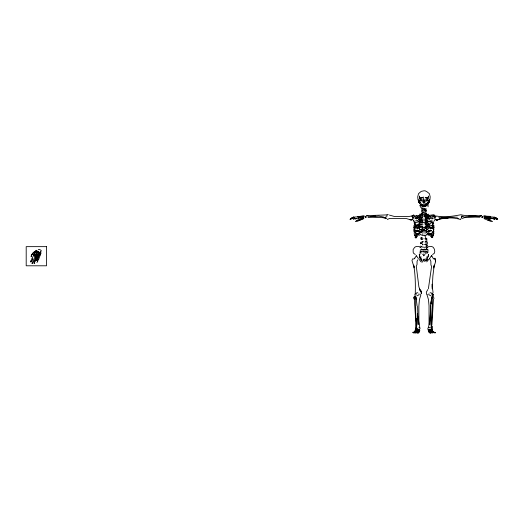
<?xml version="1.0" encoding="UTF-8"?>
<svg xmlns="http://www.w3.org/2000/svg" width="524" height="524" viewBox="0 0 524 524"><rect width="100%" height="100%" fill="white"/><g stroke="black" fill="none" stroke-linecap="round" stroke-linejoin="round"><path stroke-width="0.79" d="M418.873 324.336L418.879 305.761L419.436 299.617L420.89 294.783L420.405 294.481M415.768 328.122L415.617 297.986M432.49 236.213L433.741 233.861L433.754 232.728L433.479 235.086L432.49 236.213L432.798 235.499L429.418 233.442L431.298 235.342M418.067 324.533L417.615 306.344M424.643 254.71L423.733 255.791L423.746 255.227M430.944 333.205L430.486 330.369L429.045 329.989L428.704 331.81L429.123 332.209M423.065 218.718L422.835 221.436L420.051 222.333L417.052 220.447L416.934 221.141M421.565 217.899L421.578 217.087L422.816 216.988M415.951 237.274L414.962 237.261L415.932 237.955L416.659 236.193L415.028 235.656L418.493 233.442L417.143 235.073M421.971 243.601L420.517 243.693L420.549 242.343L422.855 242.121M421.532 219.379L421.545 218.894M484.163 217.408L484.13 218.665L490.582 221.311L492.553 221.593L487.765 218.652L484.163 217.408L484.739 217.119L490.241 219.68M416.108 330.913L416.141 329.55L417.137 329.21L419.167 329.662M420.169 247.839L420.183 247.236M427.132 220.349L426.831 219.687L425.062 220.597L425.088 219.608M432.627 224.914L432.66 223.971M422.141 228.942L422.075 230.639L422.717 231.123L423.661 230.455M416.908 324.559L417.366 313.378M421.329 293.591L421.414 291.331L419.521 288.737L420.569 291.75L418.879 286.798L416.298 266.316L417.052 264.371L417.058 261.325L417.818 259.806M417.281 227.58L419.488 227.822L417.431 228.772L417.281 227.58L419.488 227.822L419.855 229.636L419.324 230.396L416.587 230.514L414.268 229.715L414.314 228.713M429.117 201.956L429.418 199.742L428.58 200.928M428.992 232.486L429.058 231.287M431.35 327.493L432.438 305.964L432.293 297.986M429.844 324.533L430.839 305.761L431.049 325.528M484.805 218.181L484.805 216.517L493.68 217.106M428.802 331.463L428.77 331.967L428.717 330.172M431.894 324.919L433.459 299.433L434.075 298.012M387.105 215.037L386.712 216.798M415.283 293.656L415.25 294.121C415.512 284.565 415.434 274.687 413.639 265.098L414.15 267.194M419.076 222.87L419.39 218.973M429.909 227.56L429.981 226.774L426.864 226.283L429.909 227.56L432.765 227.776L433.931 231.837L431.979 232.695L432.084 233.783L429.346 233.763M426.837 253.426L427.807 252.483L428.056 249.765L425.848 249.286L425.082 249.699M421.355 203.895L420.353 202.48L419.351 202.598L418.362 201.105L418.493 199.742L419.331 200.928M415.932 232.695L415.827 233.783L418.565 233.763M429.883 200.044L430.197 196.88L429.398 193.69L426.962 191.758L425.115 190.808L423.955 190.795L421.204 191.384L418.512 193.69L417.713 196.88L418.028 200.044M414.766 221.469L414.681 222.386L415.977 222.274L415.512 223.185M421.073 253.426L420.104 252.483L420.32 250.282M428.049 206.816L428.128 202.12M419.639 214.093L420.143 214.768L419.429 216.622L421.84 217.853M418.945 225.045L418.689 224.22L415.237 225.687L414.026 227.102L413.934 227.927L415.434 226.198L420.399 224.534M422.324 205.611L422.043 204.753L422.586 205.349L425.92 205.192L421.99 205.192L422.043 204.753L420.975 204.543L421.165 205.532C422.816 206.607 425.095 206.607 426.746 205.532L429.484 201.53L429.248 202.415M433.977 227.927L433.885 227.102L432.477 226.198L432.673 225.687L429.149 224.888L429.221 224.22M433.4 227.947L433.204 226.813L431.01 227.717L430.479 228.772L433.4 227.947L433.715 225.3L434.069 226.23M428.442 218.023L428.645 216.419M422.744 222.484L423.261 222.68L419.22 223.427L418.873 224.344L422.999 224.737L418.1 225.307L417.995 226.139L422.58 226.322L423.261 227.94M433.597 228.713L433.492 229.519L433.885 227.102M428.39 288.737L431.612 266.316L430.925 264.974L430.852 261.325L429.693 258.745M363.053 217.663L363.512 215.849L365.909 216.608M429.294 332.891L429.444 331.961M417.425 330.369L417.006 333.192M422.213 214.689L421.185 213.871L422.213 214.689L422.337 213.943L421.185 213.871L420.143 214.768M419.803 330.317L419.678 331.057L418.951 331.155M415.578 330.028L415.67 329.524L416.534 329.714M419.455 218.194L419.161 215.619M414.32 229.106L414.176 231.824L413.908 230.252L414.32 229.106L415.165 228.805L415.421 227.54M420.215 221.442L420.051 222.333L423.261 222.68M432.627 293.656L432.516 294.246L433.047 292.3L432.287 286.883L432.883 275.919L434.272 265.098L433.597 267.888M418.519 331.79L418.866 329.989M415.932 220.938L416.102 220.08M424.787 201.399L424.506 202.834L423.955 202.853L423.123 201.399L423.955 200.279L424.787 201.399L423.955 202.853L423.955 200.279M426.746 205.532L426.942 204.543L426.444 204.615L426.746 205.532L425.724 206.083L422.187 206.083L421.165 205.532L419.272 202.605M38.521 259.786L40.944 253.033L39.438 252.47L38.147 256.93M416.036 294.534L416.384 293.001L417.825 292.693M416.442 327.402L416.868 325.528M416.724 331.954L416.554 332.707L415.434 332.733L416.986 329.878L417.621 329.943L416.79 331.607M420.929 234.195L419.403 235.309M428.586 216.772L428.481 217.198L425.455 217.552M428.973 293.774L428.73 294.75L431.167 295.916M416.449 218.973L416.763 218.272L420.353 217.133L420.549 216.353M419.783 202.12L419.501 203.22L419.934 202.1M38.521 256.957L37.27 261.004M429.87 221.2L432.339 222.124L432.051 222.556L429.084 221.587L429.254 220.971M433.669 230.134L433.944 229.119M428.193 197.371L428.56 196.035L426.929 200.803M427.97 256.904L428.645 254.487L427.571 257.926L426.241 259.308M34.905 261.417L36.346 257.035M39.647 255.843L40.525 252.764M353.386 218.338C356.68 219.209 359.798 217.028 363.106 218.181L363.106 216.517L357.813 217.034M414.438 227.77L414.707 226.813L413.803 226.119L414.196 225.3M426.359 231.667L426.136 232.446L429.477 234.47M37.06 255.732L38.18 251.998L39.654 252.509L36.398 260.435L35.213 260.323L36.398 260.435L39.339 252.385M39.647 252.286L40.584 252.653L41.258 250.452L39.582 249.489L38.259 249.503M415.054 224.993L415.329 224.115L414.176 223.237L415.054 224.993L418.1 225.307M460.878 218.652L460.603 219.543C453.142 217.028 444.214 217.683 436.708 220.014L435.365 219.549L436.394 220.041L437.881 219.818L441.706 218.154L448.118 218.246M415.932 237.667L416.22 235.381M38.743 256.256L39.641 253.446M433.669 267.823L435.608 261.699L435.575 260.297M30.444 261.83L30.877 260.493M427.781 328.862C432.176 318.107 428.527 304.66 433.224 294.567L431.507 297.796L430.97 304.169L431.796 297.73L433.224 294.567M421.165 205.532L421.466 204.615L421.99 205.192M420.851 220.375L421.08 219.687L422.848 220.597M430.099 231.005L430.42 230.029M422.96 201.092L423.955 199.939L424.925 201.871L423.955 202.847L423.169 202.795L422.96 201.092L423.955 199.939L423.189 196.972M431.082 231.241L431.324 230.514L428.586 230.396M35.619 259.884L37.368 255.05M36.673 255.666L34.538 260.14M418.054 331.987L417.654 333.12L418.82 332.806L419.207 331.81M431.697 255.561L429.536 258.542M427.925 198.393L425.881 199.421L426.988 201.052L427.767 200.312L428.023 198.904L427.63 198.013L425.966 197.365L425.095 197.751L427.925 198.393L426.988 201.052L425.475 200.135M431.01 227.717L427.198 228.864L424.682 228.104L425.331 226.322M34.211 260.487L32.58 263.611L32.088 263.389L33.274 260.199M412.643 258.777L411.975 260.559L414.242 267.823M432.686 224.835L433.734 223.237L432.614 222.785M428.056 229.636L426.995 229.787L426.425 231.248L428.422 232.014M417.635 332.393L417.189 332.825M423.955 249.758L424.283 248.979M34.741 255.817L35.285 254.54M415.309 329.314L415.886 327.959M34.479 262.675L34.728 263.448L34.06 263.29L35.396 260.546M424.682 228.104L425.2 226.938L430.119 226.178L424.912 224.737L429.038 224.344L433.322 221.659L432.398 223.185L431.933 222.274M435.064 217.905L435.516 216.89M350.929 219.438L350.111 219.287L353.693 216.825M495.187 218.148L496.575 218.226L495.318 217.997M33.602 259.78L37.532 251.631L38.671 252.123M431.907 226.244L433.459 222.883M431.141 329.085L431.632 328.031M432.614 232.001L433.021 231.13L433.741 233.861M412.683 219.274L413.344 217.899M37.695 260.9L38.383 259.459M35.979 257.179L37.047 254.978M428.193 330.565L428.534 329.871M34.872 256.55L37.532 251.631M425.455 222.766L425.986 221.757M431.946 235.813L431.599 236.468L430.401 234.051L429.254 233.442M31.532 259.295L36.084 250.78M427.754 233.475L428.101 232.826M415.584 329.747L416.357 328.325L416.351 318.33M32.265 259.629L30.923 262.066L32.763 258.594M420.471 258.031L421.126 256.865M429.66 219.294L429.208 218.75L430.525 216.438M427.833 289.523L426.307 292.189L426.654 294.364M34.532 255.909C39.745 248.618 36.411 251.265 33.038 254.828M425.521 213.36L424.499 214.27M416.246 331.849L414.104 332.773L413.528 332.419L415.624 330.592L416.233 330.624L414.595 332.033M33.464 255.24L34.964 252.692M414.622 258.529L416.226 255.863M432.025 233.252L431.435 234.208L432.948 235.276L432.732 237.071L432.313 237.647L430.885 236.593L432.798 235.499L430.885 236.593M415.368 331.476L416.39 329.884L416.993 330.094L415.08 332.596L414.523 332.452L415.873 331.371M424.912 261.469L425.757 260.218M32.088 263.389L32.553 262.714M432.962 218.357L432.562 218.921L432.562 217.853L433.368 217.886M427.558 202.48L426.307 204.196L424.977 204.236L426.556 203.895L425.612 204.157M36.903 262.531L37.767 261.371M434.095 221.069L435.215 219.281L434.625 217.918M428.449 230.442L431.324 230.514L428.796 231.536L426.425 231.248L423.955 229.276L421.486 231.248L415.932 237.955M428.632 327.546L431.586 326.996M426.693 261.869L428.835 259.301M412.978 332.209L412.65 332.557L413.849 332.904M435.143 332.93L435.451 332.602L435.09 332.327M351.388 218.338L353.464 217.329M425.698 214.689L426.726 213.871L425.573 213.943L425.698 214.689L426.726 213.871M418.833 233.815L419.809 232.826L421.774 232.446M418.362 201.105L419.41 200.541M432.732 237.071L431.763 237.496M427.414 259.282L426.353 260.258L427.636 259.275M422.698 233.331L423.268 232.826M422.639 254.441L423.261 253.891M418.918 218.704L418.25 219.294L421.08 219.687M419.121 223.355L420.7 221.973L422.324 223.067M420.104 252.483L422.154 250.721M414.916 330.375L415.427 329.93M422.757 216.694L423.261 216.261L422.344 214.892M426.824 216.661L425.894 217.447L424.604 216.844M428.2 215.809L427.604 214.65L428.272 214.093M424.499 215.986L424.938 215.626M417.91 216.523L416.036 218.01L416.554 217.702M413.665 332.347L415.316 331.076M432.569 254.566L434.468 253.131L434.756 251.186L434.363 249.142L433.23 247.295L431.632 246.444L428.763 246.516L426.49 247.97M416.98 227.475L418.191 226.584L417.766 227.488L421.08 226.427M419.855 229.636L420.883 229.676L422.665 228.372M415.604 237.647L414.962 235.276L416.482 234.208L415.886 233.252M415.434 332.733L415.977 332.347M427.256 214.847L426.195 215.593L424.479 215.502M426.032 218.325L425.043 219.006L425.062 220.597M425.423 221.325L426.798 220.375L429.084 221.587M358.396 218.351L359.418 217.657M434.036 215.711L434.337 215.934L430.702 217.558M424.519 212.737L425.036 212.397M350.111 219.287L353.471 217.152M427.505 294.481L427.021 294.783L428.475 299.617L429.032 305.761L429.038 324.336M434.409 217.27L436.289 216.13L433.754 216.137M422.442 200.135L420.923 201.052L420.143 200.312L419.888 198.904L420.281 198.013L421.944 197.365L422.816 197.751L419.986 198.393L420.923 201.052L422.03 199.421L419.986 198.393M426.078 217.853L427.892 216.759M425.671 205.054L425.986 205.375L424.741 205.873L422.567 205.755M430.931 329.511L431.671 329.072M361.043 219.628L362.66 218.685M415.316 232.23L417.91 230.75L417.176 230.082L414.988 230.986L415.316 232.23L414.156 232.728L414.438 235.086L415.584 235.957L415.028 235.656M353.261 219.425L354.224 218.894M422.94 229.82L423.955 229.276M350.641 218.986L352.017 218.259M365.228 217.702L365.896 217.355M413.744 214.833L412.801 215.606L417.844 216.189M413.639 220.316L414.098 220.08M421.165 226.905L422.455 226.237M417.916 216.183L417.779 217.912L416.737 218.272L419.921 216.674M433.302 332.661L435.451 332.602M481.674 217.283L482.643 216.805M418.604 215.849L420.654 214.847L421.715 215.593L422.881 215.541M423.333 212.39L421.702 213.15L421.702 213.635L422.855 213.779M427.407 218.174L425.481 219.071L428.77 218.868L428.953 219.412M434.003 259.125L434.547 258.876L433.289 258.529L431.684 255.863M416.613 222.523L418.827 221.587L418.656 220.971L421.126 220.525L422.324 221.357M422.344 244.878L423.169 244.538L422.462 244.531M425.986 205.375L423.169 205.873M416.763 218.272L419.429 217.198M424.892 254.055L425.868 253.675M419.488 232.014L421.486 231.248L420.883 229.676M441.706 218.154L436.708 220.014L437.881 219.818M431.069 256.262L431.979 255.935M425.409 219.53L427.479 218.783M355.076 219.117L356.667 218.554M387.308 219.543L389.62 218.39L406.224 218.508L411.189 220.001L412.532 219.543L411.497 220.021L410.017 219.792M428.927 218.495L429.464 218.312M430.931 330.094L431.547 329.891L432.824 331.358L433.623 332.675L432.935 332.629M357.997 220.617L360.283 219.877M421.84 239.193L423.196 238.767M429.968 216.464C430.931 215.292 437.913 216.17 433.61 214.729L427.728 215.606L425.567 214.892L424.65 216.261L425.056 216.576L425.698 215.94L429.968 216.464L426.123 216.982M421.348 252.057L423.955 251.258M424.578 209.214L426.209 208.735M426.254 246.994L425.115 247.321L421.656 246.994M425.508 227.534L426.752 227.18M421.761 242.016L423.189 241.61L422.501 241.761M482.001 216.608L484.399 215.849L484.857 217.663M434.304 332.884L434.547 332.733M426.058 246.516L427.538 246.116L427.512 244.931L425.291 244.721M426.359 248.153L427.741 247.787M424.479 215.266L426.123 214.833L424.905 214.866M424.807 235.466L426.739 234.962L426.733 234.569M352.763 218.325L350.674 218.855L352.279 217.827L354.604 217.309M419.429 227.77L422.717 226.938L423.228 228.104M429.208 218.75L431.173 218.272M426.195 244.204L424.741 244.538L425.449 244.531M425.18 241.505L427.204 241.047L425.743 240.929M424.584 210.851L426.209 210.484L426.209 209.711L424.578 209.318M383.024 217.545L385.762 218.449L386.889 218.2M420.517 243.693L422.075 243.352M425.213 244.158L427.394 243.693L427.361 242.343L425.056 242.121M361.062 216.628L363.224 216.202L363.512 216.582M411.261 216.065L408.93 216.491L394.245 216.438L389.411 215.089M480.213 216.615L471.908 215.77L464.179 217.074L461.971 216.209L462.895 216.301M424.492 209.345L424.879 209.286M425.534 224.907L429.038 224.344L428.691 223.427L426.936 222.222M480.03 215.855L481.602 215.606M428.108 216.333L429.451 216.124M428.075 202.683L428.639 202.605M421.172 231.798L422.678 231.582M386.594 214.912L367.534 215.639M425.835 230.639L424.65 230.802L425.193 231.123M387.059 214.748L388.258 214.591M471.908 215.77L468.934 216.163L479.958 216.943M422.102 237.569L420.838 237.726L420.811 239.095L422.128 239.304M424.479 213.844L426.209 213.635L426.209 213.15M421.486 231.248L416.829 231.241L416.587 230.514M426.353 249.431L423.628 249.732L421.558 249.431L421.558 248.808M485.558 218.102L488.591 217.794L497.269 218.986L495.671 217.991L493.739 217.591M426.89 226.283L428.147 226.158M359.195 216.687L363.322 216.615M430.073 329.707L431.802 329.557L431.855 330.926M354.231 217.106L356.962 216.884M371.202 216.491L375.151 216.17M424.925 210.589L426.209 210.484M357.44 216.582L363.132 216.13L357.434 216.635M426.339 259.033L424.558 259.164L424.034 259.839L424.335 261.116M367.953 216.943L378.976 216.163L383.732 217.074M425.711 260.664L426.87 260.585M424.925 212.043L426.209 211.951L426.209 211.192L424.578 210.936M357.859 217.074L363.034 216.772M413.868 332.602L413.416 332.629L414.104 332.773M420.549 249.372L422.829 249.699M418.84 215.397L420.084 215.338L420.628 216.274M479.794 216.91L464.886 217.545L462.142 218.449L461.677 218.004M371.025 216.353L375.747 216.163M432.359 330.611L431.724 330.637L433.964 332.432M429.562 329.203L430.23 329.19M425.711 221.429L427.617 221.397L427.859 222.333M438.83 217.322L457.321 217.198M423.169 202.795L424.741 202.795L424.951 201.092L423.955 199.939M423.543 250.079L424.368 250.079M418.663 202.415L418.427 201.53L419.573 201.537M430.545 332.177L431.743 332.19M432.68 332.845L431.409 332.72M488.885 218.469L491.243 218.554M413.528 332.419L414.17 332.445M368.064 217.113L385.389 217.774M423.241 251.92L426.569 252.057L424.669 251.92M490.333 216.366L484.779 216.13L490.621 216.851M432.785 218.646L431.652 218.547M484.831 216.34L490.123 216.615M414.949 218.357L415.925 218.41M425.043 221.246L427.617 221.397L425.108 222.307L425.043 223.106L424.558 222.962L428.691 223.427M419.141 218.868L422.429 219.071L420.503 218.174M491.833 218.239L493.392 218.338M422.2 260.664L421.041 260.585L421.558 260.258L420.955 259.426M425.095 216.988L426.333 217.087M472.759 216.17L476.709 216.491M484.877 216.772L490.169 217.29M457.452 218.312L458.29 218.39M422.986 208.88L421.702 208.735L423.333 209.214M421.846 205.906L425.043 206.273M425.77 238.924L427.099 239.095L425.691 238.8M460.865 214.748C453.077 216.216 444.758 217.604 436.649 216.065M428.501 200.541L429.549 201.105M481.628 215.816L464.1 215.371L461.323 214.912M416.141 329.55L419.193 330.172L419.141 331.967L419.108 331.463M484.687 216.202L487.497 216.641M423.032 209.286L423.418 209.345M367.881 215.855L366.309 215.606L366.381 216.183M418.873 224.344L420.975 224.678M430.401 329.321L431.802 329.557M416.259 215.718L417.726 215.986M420.353 217.133L422.455 217.552M494.754 219.261L491.296 218.207M421.172 234.962L423.458 235.453M430.093 292.693L431.527 293.001L431.874 294.534M494.453 218.148L497.237 218.855L495.855 218.095M427.571 224.482L429.149 224.888M426.484 215.351L427.833 215.711M420.372 246.116L421.853 246.516M40.944 253.033L39.438 252.47M425.2 226.938L428.422 227.822M489.115 217.774L490.274 218.135M424.715 238.767L426.071 239.193M427.604 214.65L429.038 215.115M424.918 208.408L421.021 207.766L419.763 205.264M487.562 219.864L489.626 220.552M494.237 217.565L496.523 218.338M421.172 231.235L422.409 231.654M422.992 210.956L423.418 211.12M421.787 214.833L422.888 215.279M37.178 251.297L38.252 251.73M37.335 251.559L38.475 252.044M425.612 231.968L426.752 232.459M417.137 217.676L413.574 215.934L413.868 215.711L411.622 215.881L411.812 216.412M428.711 201.092L429.149 201.295M425.108 218.809L426.379 219.379M413.364 258.876L413.908 259.125M422.757 231.824L422.049 231.497L422.547 231.988M416.744 295.916L419.18 294.75L418.938 293.774M428.514 235.309L426.981 234.195M432.575 332.76L431.226 331.967M414.798 217.584L415.349 217.853M415.336 332.819L415.722 333.009M365.267 216.805L366.237 217.283M422.573 234.726L423.268 235.073M495.029 218.331L496.922 219.32M482.014 217.355L482.683 217.702M425.593 224.475L426.706 225.071M412.44 216.812L413.685 217.493M493.687 218.894L494.649 219.425M433.368 296.322L433.512 297.606M425.174 222.418L426.562 223.204M415.578 296.918L414.543 296.322L413.836 298.012L414.451 299.433L414.124 296.879L415.787 320.97M420.811 247.485L419.148 246.516L416.285 246.444L414.681 247.295L413.154 249.522L413.167 252.109L413.443 253.131L415.277 254.5M423.012 213.93L423.615 214.296L422.829 214.113L422.39 213.36L422.986 212.377L423.392 212.737L422.875 212.397M414.333 332.701L414.726 332.95M494.276 216.988L497.748 219.17M432.68 331.096L435.064 332.799M425.043 221.98L425.632 222.399L425.645 223.473M414.707 226.813L417.431 228.772M427.925 329.498L428.58 330.015M429.772 332.707L430.269 333.12L429.857 331.987L429.267 331.803L429.045 329.989M421.093 216.661L422.017 217.447M425.757 250.721L427.807 252.483M419.789 257.736L421.984 259.635M424.643 232.826L425.213 233.331M416.488 327.677L417.569 328.659M417.012 227.161L416.004 226.244L413.207 220.159M424.643 235.073L426.104 238.584M420.104 258.666L419.266 254.487L420.34 257.926L421.565 259.301M428.318 233.783L430.027 235.754M425.658 228.235L426.995 229.787M426.503 256.937L427.44 258.031M418.375 258.542L416.213 255.561M432.162 332.792L430.289 329.943L430.931 329.884L432.005 332.006M423.353 259.164L423.883 259.839L422.39 262.085L420.916 261.777L419.076 259.301M426.254 248.586L427.171 249.817M421.925 205.375L421.466 204.615M430.584 220.506L430.977 221.069M37.911 251.225L38.396 251.933M418.427 201.53L419.141 202.657M431.573 328.332L432.385 329.76L432.438 326.157M414.962 235.276L415.329 235.99M418.997 327.205L419.344 327.893M418.892 329.059L419.331 330.015M423.268 254.71L423.733 255.791M430.283 332.393L430.564 333.048M414.687 294.567L416.724 299.459L416.115 297.73L417.071 305.761M414.268 258.05L414.412 258.43M415.237 225.687L415.434 226.198M40.224 251.618L40.584 252.653M412.395 216.89L412.912 218.397M420.051 328.764L417.517 315.094M420.982 200.803L419.351 196.035L419.717 197.378M461.795 217.781L461.362 216.117L461.402 217.015M434.907 258.181L435.608 261.699L435.267 258.777M431.809 220.08L431.979 220.938M432.3 329.537L432.398 330.041M418.473 331.961L418.617 332.891M419.77 253.727L419.881 254.762M414.026 227.102L414.268 229.715M426.241 244.944L426.372 246.437M420.34 257.926L420.451 259.315M418.853 231.287L418.918 232.486M430.453 310.987L430.839 320.57M432.025 284.185L432.195 288.835M425.455 217.375L425.488 218.587M385.749 216.857L385.762 218.449M421.827 237.608L421.827 239.324M423.955 229.46L423.955 231.863M421.702 209.711L421.702 210.648L423.327 210.851L421.702 211.277L421.702 211.951M426.228 204.026L426.143 205.035L424.879 205.382L421.768 205.035L425.416 205.27L426.405 204.694L426.228 204.026M421.414 291.331L421.211 293.263L421.414 291.331M31.361 255.018L31.165 256.799L31.754 254.867L33.752 252.404L37.014 250.452L36.634 250.269L33.333 252.529L31.361 255.018M357.001 220.381L355.357 221.593L357.329 221.311L363.78 218.665L363.748 217.408L357.001 220.381M46.531 246.647L26.2 246.647L26.2 265.792L46.531 265.792L46.531 246.647"/></g></svg>
